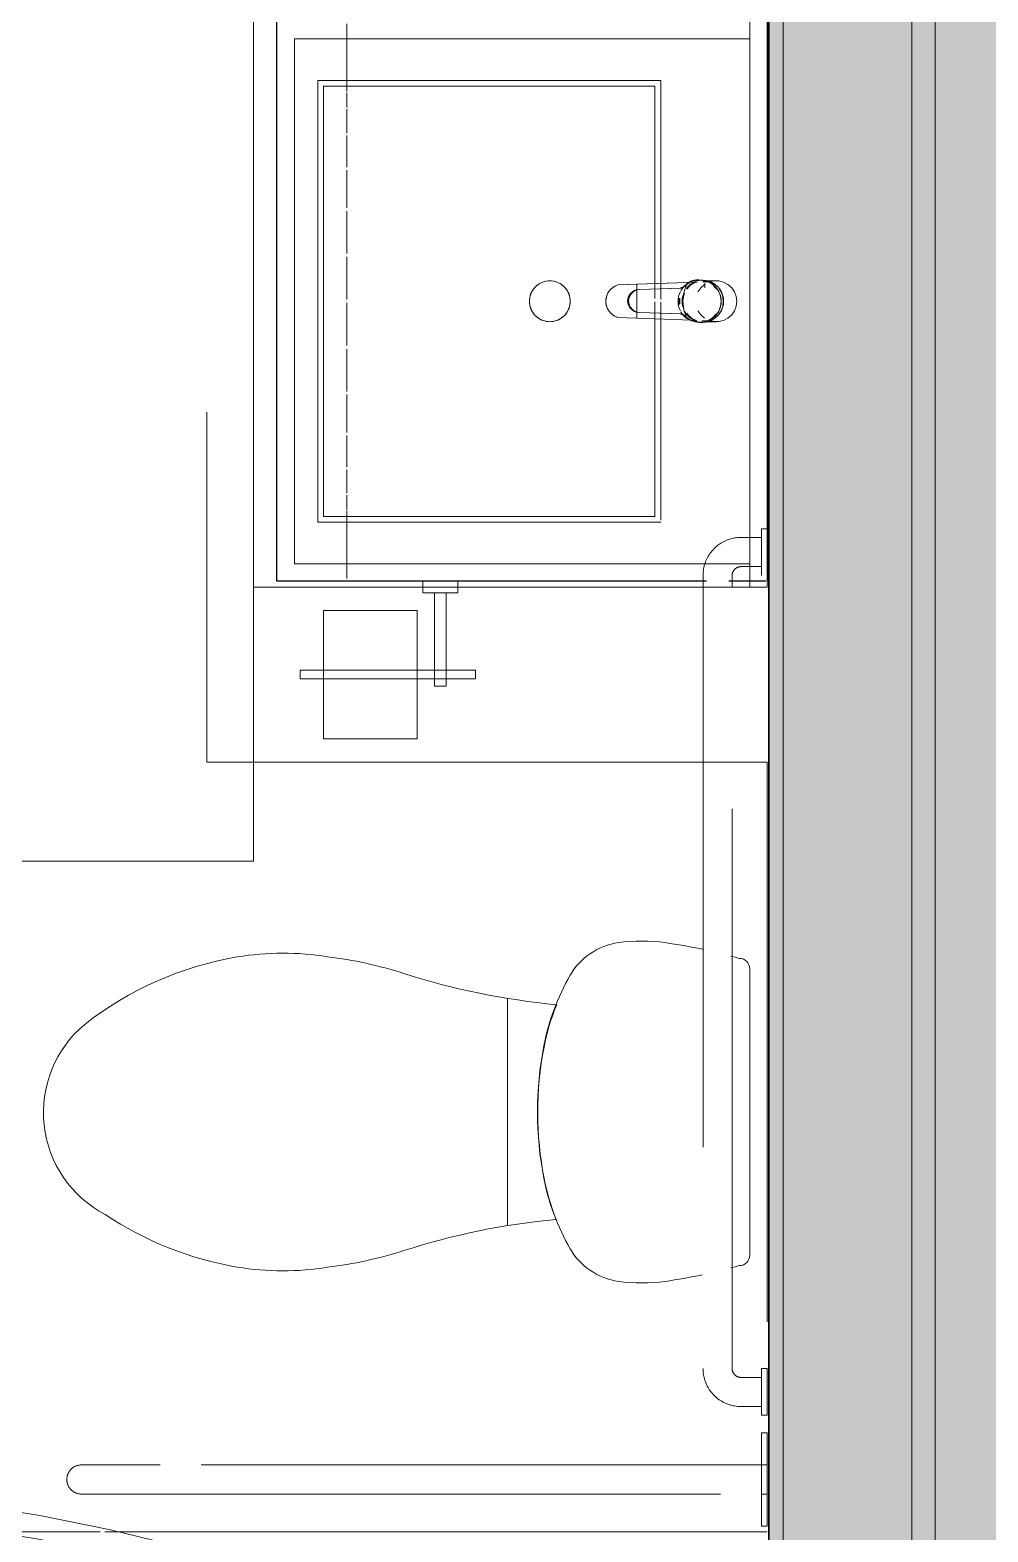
# Model space of a CAD drawing. Header units: inches. Extents: x 6 to 8416, y -388 to 6104.
# Drawn here: x 6883.8 to 6924.8, y 1610.2 to 1674.6 of the extents above; entities that cross this region are included whole.
import ezdxf

# ---------------------------------------------------------------- set-up
doc = ezdxf.new("R2010")
doc.units = ezdxf.units.IN
doc.header["$MEASUREMENT"] = 0
doc.linetypes.add('Dash 1_16_', pattern=[48, 24, -24])
doc.linetypes.add('Hidden 1_16_', pattern=[36, 24, -12])
for name, color, linetype, lineweight in [('A-GENM', 13, 'Continuous', 18), ('A-ROOM', 32, 'Continuous', 13), ('A-WALL', 113, 'Continuous', 25), ('A-WALL-PATT', 111, 'Continuous', 35), ('I-WALL', 2, 'Continuous', 25), ('P-SANR-FIXT', 6, 'Continuous', 18), ('Q-CASE', 31, 'Continuous', 18), ('Q-SPCQ', 91, 'Continuous', 18)]:
    doc.layers.add(name, color=color, linetype=linetype, lineweight=lineweight)

# ---------------------------------------------------------------- blocks, each defined once
blk = doc.blocks.new('PL BA Toilet-Unit-Two Piece-ICC ADA-AM - ICC Type B_ Side Approach_ Swing Up Bar-V567-LEVEL 3 - PLAN Copy 1 Copy 1')
at = {"layer": 'A-GENM', "linetype": 'Hidden 1_16_', "lineweight": 9}
for p, q in [((0, 56), (0, 33.078)), ((0.412, 56), (0.615, 56)), ((0.698, 56), (0.905, 56)), ((1.107, 56), (48, 56)), ((48, 56), (48, 24)), ((39.75, 54.25), (36, 50.5)), ((36, 50.5), (39.75, 54.25)), ((41.164, 52.836), (39.75, 54.25)), ((39.75, 54.25), (41.164, 52.836)), ((39.828, 51.5), (41.164, 52.836)), ((41.164, 52.836), (39.828, 51.5)), ((45.25, 51.5), (39.828, 51.5)), ((39.828, 51.5), (45.25, 51.5)), ((45.25, 49.5), (45.25, 51.5)), ((45.25, 51.5), (45.25, 49.5)), ((36, 50.5), (39.75, 46.75)), ((39.75, 46.75), (36, 50.5)), ((41.164, 48.164), (39.828, 49.5)), ((39.828, 49.5), (45.25, 49.5)), ((45.25, 49.5), (39.828, 49.5)), ((39.828, 49.5), (41.164, 48.164)), ((39.75, 46.75), (41.164, 48.164)), ((41.164, 48.164), (39.75, 46.75)), ((0, 33.078), (0, 32.178)), ((0, 32.036), (0, 28.566)), ((0, 28.375), (0, 27.776)), ((0, 27.776), (0, 15.625)), ((33, 24), (33, 0)), ((33, 24), (48, 24)), ((0, 15.625), (0, 0)), ((33, 0), (0, 0))]:
    blk.add_line(p, q, dxfattribs=at)
blk = doc.blocks.new('GM BA Vanity-Single - Single Door _ Drawer-Lav Cab _ Apron-ICC ADA-AM - 18_ Drawer_24_ Lav Cab - Parallel-1978861-LEVEL 3 - PLAN Copy 1 Copy 1')
at = {"layer": 'A-GENM'}
for p, q in [((0.75, 0), (0, 0)), ((0, 0), (0, -16)), ((0, -0.75), (0, 0)), ((0, 0), (0.75, 0)), ((43.25, 0), (0, 0)), ((0, 0), (0, -0.75)), ((0, -0.75), (0, 0)), ((0, 0), (0.75, 0)), ((0.75, 0), (0, 0)), ((0, 0), (0, -0.75)), ((0, 0), (0.75, 0)), ((0, -0.75), (0, 0)), ((0.75, -16), (0.75, 0)), ((0.75, 0), (0.75, -0.75)), ((0.75, 0), (43.25, 0)), ((43.25, 0), (0.75, 0)), ((0.75, 0), (43.25, 0)), ((43.25, -0.75), (43.25, 0)), ((43.25, 0), (43.25, -0.75)), ((43.25, -0.75), (43.25, 0)), ((43.25, 0), (43.25, -0.75)), ((0, -16), (0, -0.75)), ((0, -0.75), (43.25, -0.75)), ((0.75, -0.75), (0, -0.75)), ((0, -0.75), (0, -16)), ((0, -16), (0, -0.75)), ((0.75, -0.75), (0.75, -16)), ((43.25, -0.75), (0.75, -0.75)), ((43.25, -22), (43.25, -0.75)), ((43.25, -0.75), (43.25, -1.65)), ((43.25, -2.601), (43.25, -22)), ((21.781, -4.813), (30.246, -4.813)), ((21.781, -19), (21.781, -4.813)), ((30.246, -4.813), (21.781, -4.813)), ((21.781, -4.813), (21.781, -19)), ((30.246, -4.813), (30.475, -4.813)), ((30.475, -4.813), (30.246, -4.813)), ((30.475, -4.813), (30.886, -4.813)), ((30.886, -4.813), (30.475, -4.813)), ((31.031, -4.813), (31.499, -4.813)), ((31.499, -4.813), (31.031, -4.813)), ((31.499, -4.813), (31.754, -4.813)), ((31.754, -4.813), (31.499, -4.813)), ((31.754, -4.813), (40.219, -4.813)), ((40.219, -4.813), (31.754, -4.813)), ((40.219, -4.813), (40.219, -19)), ((40.219, -19), (40.219, -4.813)), ((0, -16), (0, -22)), ((0, -22), (0, -16)), ((0, -16), (0, -22)), ((0, -22), (0, -16)), ((0.75, -22), (0.75, -16)), ((0.75, -16), (0.75, -22)), ((40.219, -19), (21.781, -19)), ((21.781, -19), (40.219, -19)), ((0, -22), (0.75, -22)), ((0.75, -22), (0, -22)), ((0, -22), (0.75, -22)), ((0.75, -22), (0, -22)), ((0.75, -22), (1, -22)), ((1, -22), (0.75, -22)), ((1, -22), (43.25, -22)), ((43.25, -22), (1, -22))]:
    blk.add_line(p, q, dxfattribs=at)
blk = doc.blocks.new('SE BA Shower Curtain Rod-AM - 1_ Dia__ 76_ AFF-V387-LEVEL 3 - PLAN Copy 1 Copy 1')
at = {"layer": 'Q-SPCQ'}
for p, q in [((0.375, 1.5), (0, 1.5)), ((0, 1.5), (0, -1.5)), ((0, 1.5), (0, 0.75)), ((0.375, 0.75), (0.375, 1.5)), ((0.375, -1.5), (0.375, 1.5)), ((57, 1.5), (56.625, 1.5)), ((56.625, 1.5), (56.625, -1.5)), ((56.625, 1.5), (56.625, 0.75)), ((57, 0.75), (57, 1.5)), ((57, -1.5), (57, 1.5)), ((0, 0.75), (0, 0.388)), ((0.375, 0.391), (0.375, 0.75)), ((56.625, 0.75), (56.625, 0.391)), ((57, 0.388), (57, 0.75)), ((0, 0.388), (0, 0)), ((0, 0), (0, -0.388)), ((0.235, 0.12), (0.14, -0.12)), ((0.235, 0.12), (0.187, 0)), ((0.28, 0.232), (0.235, 0.12)), ((0.28, 0.232), (0.235, 0.12)), ((0.373, 0.464), (0.28, 0.232)), ((0.318, 0.328), (0.28, 0.232)), ((0.348, 0.402), (0.318, 0.328)), ((0.373, 0.464), (0.348, 0.402)), ((56.634, 0.449), (56.627, 0.464)), ((56.634, 0.449), (56.627, 0.464)), ((56.652, 0.402), (56.634, 0.449)), ((56.652, 0.402), (56.634, 0.449)), ((56.682, 0.328), (56.652, 0.402)), ((56.72, 0.232), (56.652, 0.402)), ((56.72, 0.232), (56.682, 0.328)), ((56.905, -0.232), (56.72, 0.232)), ((56.765, 0.12), (56.72, 0.232)), ((56.812, 0), (56.765, 0.12)), ((57, 0), (57, 0.388)), ((57, -0.388), (57, 0)), ((0, -0.388), (0, -0.75)), ((0.095, -0.232), (0.002, -0.464)), ((0.027, -0.402), (0.002, -0.464)), ((0.057, -0.328), (0.027, -0.402)), ((0.095, -0.232), (0.057, -0.328)), ((0.14, -0.12), (0.095, -0.232)), ((0.14, -0.12), (0.095, -0.232)), ((0.128, -0.512), (0.375, -0.604)), ((0.187, 0), (0.14, -0.12)), ((0.375, -0.75), (0.375, -0.521)), ((56.786, -0.544), (56.998, -0.464)), ((56.86, -0.12), (56.812, 0)), ((56.905, -0.232), (56.86, -0.12)), ((56.943, -0.328), (56.905, -0.232)), ((56.973, -0.402), (56.905, -0.232)), ((56.973, -0.402), (56.943, -0.328)), ((56.991, -0.449), (56.973, -0.402)), ((56.991, -0.449), (56.973, -0.402)), ((56.998, -0.464), (56.991, -0.449)), ((56.998, -0.464), (56.991, -0.449)), ((57, -0.75), (57, -0.388)), ((0, -0.75), (0, -1.5)), ((0.375, -1.5), (0.375, -0.75)), ((56.625, -0.75), (56.625, -1.5)), ((57, -1.5), (57, -0.75)), ((0, -1.5), (0.375, -1.5)), ((56.625, -1.5), (57, -1.5))]:
    blk.add_line(p, q, dxfattribs=at)
at = {"layer": 'Q-SPCQ', "flags": 128}
for points in [[(56.625, 0.464), (53.782, -0.604), (50.896, -1.558), (47.974, -2.395), (45.022, -3.115), (42.042, -3.716), (39.041, -4.198), (36.024, -4.56), (32.994, -4.8), (29.957, -4.919), (26.917, -4.916), (23.881, -4.792), (20.851, -4.547), (17.834, -4.181), (14.834, -3.694), (11.856, -3.088), (8.904, -2.363), (5.984, -1.52), (3.099, -0.562), (0.375, 0.464)], [(0.375, -0.604), (2.885, -1.547), (5.809, -2.513), (8.769, -3.362), (11.761, -4.091), (14.779, -4.7), (17.82, -5.189), (20.877, -5.555), (23.947, -5.798), (27.024, -5.919), (30.103, -5.916), (33.18, -5.791), (36.25, -5.542), (39.306, -5.171), (42.346, -4.678), (45.364, -4.063), (48.354, -3.329), (51.313, -2.475), (54.235, -1.504), (56.625, -0.605)]]:
    blk.add_lwpolyline(points, dxfattribs=at)
blk = doc.blocks.new('z Nested-Toilet-2 Piece - z Nested-Toilet-2 Piece-2223281-LEVEL 3 - PLAN Copy 1 Copy 1')
at = {"layer": 'P-SANR-FIXT'}
for p, q in [((6.142, -0.75), (-6.142, -0.75)), ((-4.871, -11.127), (4.871, -11.127))]:
    blk.add_line(p, q, dxfattribs=at)
for centre, radius, start, end in [((15.604, -7.568), 23.085, 163.96347, 164.9127), ((-6.142, -1.191), 0.441, 90, 180), ((6.142, -1.191), 0.441, 360, 90), ((-15.604, -7.568), 23.085, 15.0873, 16.03653), ((15.604, -7.568), 23.085, 168, 172.03653), ((-15.604, -7.568), 23.085, 7.96347, 12), ((-0.11, -5.37), 7.218, 172.03653, 187.96347), ((0.11, -5.37), 7.218, 352.03653, 7.96347), ((-4.438, -5.975), 2.848, 187.96347, 240.03653), ((4.438, -5.975), 2.848, 299.96347, 352.03653), ((-1.009, -0.027), 9.713, 240.03653, 259.16223), ((1.009, -0.027), 9.713, 280.83777, 299.96347), ((-35.243, -6.16), 30.776, 342.20163, 354.66929), ((-0.935, -0.044), 9.694, 247.78695, 259.00274), ((0, 4.969), 14.81, 258.96223, 281.03777), ((0.023, 4.972), 14.801, 259.06665, 281.00376), ((1.014, -0.023), 9.709, 280.88948, 291.6938), ((35.243, -6.16), 30.776, 185.37772, 197.79837), ((10.95, -20.977), 17.735, 162.23796, 173.05026), ((-10.95, -20.977), 17.735, 6.94974, 17.76204), ((5.191, -20.738), 11.999, 170.85857, 189.41128), ((-5.191, -20.738), 11.999, 350.58872, 9.14143), ((7.716, -20.256), 14.569, 189.65703, 218.04413), ((-7.716, -20.256), 14.569, 326.24483, 350.34297), ((0.025, -26.068), 4.932, 219.93666, 332.42756)]:
    blk.add_arc(centre, radius, start, end, dxfattribs=at)
blk = doc.blocks.new('z Nested-Toilet Grab Bars - z Nested-Toilet Grab Bars-V574-LEVEL 3 - PLAN Copy 1 Copy 1')
at = {"layer": 'A-GENM', "linetype": 'Dash 1_16_', "lineweight": 9}
for p, q in [((-43, 0), (-43, -0.25)), ((-42.901, 0), (-43, 0)), ((-42.901, 0), (-43, 0)), ((-41.099, 0), (-42.901, 0)), ((-42.623, 0), (-42.901, 0)), ((-42.223, 0), (-42.623, 0)), ((-41.777, 0), (-42.223, 0)), ((-41.377, 0), (-41.777, 0)), ((-41.099, 0), (-41.377, 0)), ((-41, 0), (-41.099, 0)), ((-41, 0), (-41.099, 0)), ((-7, 0), (-7, -0.25)), ((-5, 0), (-7, 0)), ((-5, 0), (-7, 0)), ((-5, -0.25), (-5, 0)), ((-2.854, 0), (-4.25, 0)), ((-4.25, 0), (-0.25, 0)), ((-4.25, 0), (-4.25, -0.25)), ((-4.25, 0), (-4.25, -0.25)), ((-2.875, 0), (-2.875, -0.25)), ((-2.875, 0), (-2.875, -0.25)), ((-2.854, 0), (-2.875, 0)), ((-2.25, 0), (-2.875, 0)), ((-2.25, 0), (-2.875, 0)), ((-2.854, 0), (-2.875, 0)), ((-2.791, 0), (-2.854, 0)), ((-2.791, 0), (-2.854, 0)), ((-2.692, 0), (-2.791, 0)), ((-2.692, 0), (-2.791, 0)), ((-2.562, 0), (-2.692, 0)), ((-2.562, 0), (-2.692, 0)), ((-2.412, 0), (-2.562, 0)), ((-2.412, 0), (-2.562, 0)), ((-2.25, 0), (-2.412, 0)), ((-2.25, 0), (-2.412, 0)), ((-2.088, 0), (-2.25, 0)), ((-1.625, 0), (-2.25, 0)), ((-1.625, 0), (-2.25, 0)), ((-2.088, 0), (-2.25, 0)), ((-1.937, 0), (-2.088, 0)), ((-1.937, 0), (-2.088, 0)), ((-1.808, 0), (-1.937, 0)), ((-1.808, 0), (-1.937, 0)), ((-1.709, 0), (-1.808, 0)), ((-1.709, 0), (-1.808, 0)), ((-1.646, 0), (-1.709, 0)), ((-1.646, 0), (-1.709, 0)), ((-0.25, 0), (-1.646, 0)), ((-1.625, 0), (-1.646, 0)), ((-1.625, 0), (-1.646, 0)), ((-1.625, -0.25), (-1.625, 0)), ((-1.625, -0.25), (-1.625, 0)), ((-0.25, 0), (-0.25, -0.25)), ((-0.25, -0.25), (-0.25, 0)), ((-43, -0.25), (-42.901, -0.25)), ((-43, -0.25), (-42.901, -0.25)), ((-42.901, -0.25), (-42.623, -0.25)), ((-42.901, -0.25), (-41.777, -0.25)), ((-42.625, -0.25), (-42.625, -0.75)), ((-42.563, -0.25), (-42.625, -0.25)), ((-42.563, -0.25), (-42.625, -0.25)), ((-42.623, -0.25), (-42.223, -0.25)), ((-41.615, -0.25), (-42.563, -0.25)), ((-42.39, -0.25), (-42.563, -0.25)), ((-42.139, -0.25), (-42.39, -0.25)), ((-42.223, -0.25), (-41.777, -0.25)), ((-41.861, -0.25), (-42.139, -0.25)), ((-41.615, -0.25), (-41.861, -0.25)), ((-41.437, -0.25), (-41.61, -0.25)), ((-41.437, -0.25), (-41.61, -0.25)), ((-41.605, -0.25), (-41.377, -0.25)), ((-41.605, -0.25), (-41.099, -0.25)), ((-41.375, -0.25), (-41.437, -0.25)), ((-41.375, -0.25), (-41.437, -0.25)), ((-41.377, -0.25), (-41.099, -0.25)), ((-41.375, -0.75), (-41.375, -0.25)), ((-41.099, -0.25), (-41, -0.25)), ((-41.099, -0.25), (-41, -0.25)), ((-7, -0.25), (-5, -0.25)), ((-7, -0.25), (-5, -0.25)), ((-6.625, -0.25), (-6.625, -1.125)), ((-5.375, -0.25), (-6.625, -0.25)), ((-5.375, -0.25), (-6.625, -0.25)), ((-5.375, -1.125), (-5.375, -0.25)), ((-0.25, -0.25), (-4.25, -0.25)), ((-4.25, -0.25), (-2.854, -0.25)), ((-2.875, -0.25), (-2.875, -26)), ((-2.875, -0.25), (-2.875, -26)), ((-1.647, -0.25), (-0.25, -0.25)), ((-1.625, -26), (-1.625, -0.25)), ((-1.625, -26), (-1.625, -0.25)), ((-42.625, -0.75), (-42.625, -1.125)), ((-42.625, -1.125), (-42.624, -1.19)), ((-42.624, -1.19), (-42.62, -1.255)), ((-42.62, -1.255), (-42.613, -1.32)), ((-41.375, -1.125), (-41.375, -0.75)), ((-41.375, -1.129), (-41.375, -1.125)), ((-41.375, -1.144), (-41.375, -1.129)), ((-41.373, -1.159), (-41.375, -1.144)), ((-41.372, -1.174), (-41.373, -1.159)), ((-41.37, -1.189), (-41.372, -1.174)), ((-41.367, -1.203), (-41.37, -1.189)), ((-41.363, -1.218), (-41.367, -1.203)), ((-41.359, -1.233), (-41.363, -1.218)), ((-41.355, -1.247), (-41.359, -1.233)), ((-41.35, -1.261), (-41.355, -1.247)), ((-41.344, -1.275), (-41.35, -1.261)), ((-41.338, -1.288), (-41.344, -1.275)), ((-42.613, -1.32), (-42.604, -1.384)), ((-42.604, -1.384), (-42.593, -1.448)), ((-42.593, -1.448), (-42.578, -1.511)), ((-42.578, -1.511), (-42.562, -1.574)), ((-42.562, -1.574), (-42.543, -1.636)), ((-42.543, -1.636), (-42.521, -1.697)), ((-42.521, -1.697), (-42.497, -1.758)), ((-42.497, -1.758), (-42.47, -1.817)), ((-42.47, -1.817), (-42.441, -1.875)), ((-42.441, -1.875), (-42.41, -1.932)), ((-41.331, -1.302), (-41.338, -1.288)), ((-41.323, -1.315), (-41.331, -1.302)), ((-41.316, -1.328), (-41.323, -1.315)), ((-41.307, -1.34), (-41.316, -1.328)), ((-41.298, -1.352), (-41.307, -1.34)), ((-41.289, -1.364), (-41.298, -1.352)), ((-41.279, -1.375), (-41.289, -1.364)), ((-41.269, -1.386), (-41.279, -1.375)), ((-41.258, -1.397), (-41.269, -1.386)), ((-41.247, -1.407), (-41.258, -1.397)), ((-41.236, -1.417), (-41.247, -1.407)), ((-41.224, -1.426), (-41.236, -1.417)), ((-41.212, -1.435), (-41.224, -1.426)), ((-41.199, -1.443), (-41.212, -1.435)), ((-41.186, -1.45), (-41.199, -1.443)), ((-41.173, -1.458), (-41.186, -1.45)), ((-41.16, -1.464), (-41.173, -1.458)), ((-41.146, -1.47), (-41.16, -1.464)), ((-41.132, -1.476), (-41.146, -1.47)), ((-41.118, -1.481), (-41.132, -1.476)), ((-41.104, -1.485), (-41.118, -1.481)), ((-41.089, -1.489), (-41.104, -1.485)), ((-41.075, -1.493), (-41.089, -1.489)), ((-41.06, -1.495), (-41.075, -1.493)), ((-41.045, -1.497), (-41.06, -1.495)), ((-41.03, -1.499), (-41.045, -1.497)), ((-41.015, -1.5), (-41.03, -1.499)), ((-41, -1.5), (-41.015, -1.5)), ((-40.5, -1.5), (-41, -1.5)), ((-7, -1.5), (-40.5, -1.5)), ((-42.41, -1.932), (-42.377, -1.988)), ((-42.377, -1.988), (-42.341, -2.043)), ((-42.341, -2.043), (-42.303, -2.095)), ((-42.303, -2.095), (-42.264, -2.147)), ((-42.264, -2.147), (-42.222, -2.197)), ((-42.222, -2.197), (-42.178, -2.244)), ((-42.178, -2.244), (-42.132, -2.291)), ((-42.132, -2.291), (-42.085, -2.335)), ((-42.085, -2.335), (-42.035, -2.377)), ((-42.035, -2.377), (-41.984, -2.418)), ((-41.984, -2.418), (-41.932, -2.456)), ((-41.932, -2.456), (-41.878, -2.492)), ((-41.878, -2.492), (-41.823, -2.526)), ((-41.823, -2.526), (-41.766, -2.558)), ((-41.766, -2.558), (-41.708, -2.588)), ((-41.708, -2.588), (-41.649, -2.615)), ((-41.649, -2.615), (-41.589, -2.64)), ((-41.589, -2.64), (-41.528, -2.662)), ((-41.528, -2.662), (-41.466, -2.682)), ((-41.466, -2.682), (-41.403, -2.699)), ((-41.403, -2.699), (-41.34, -2.714)), ((-41.34, -2.714), (-41.276, -2.726)), ((-41.276, -2.726), (-41.212, -2.736)), ((-41.212, -2.736), (-41.147, -2.743)), ((-41.147, -2.743), (-41.083, -2.748)), ((-41.083, -2.748), (-41.018, -2.75)), ((-41.018, -2.75), (-41, -2.75)), ((-41, -2.75), (-40.5, -2.75)), ((-40.5, -2.75), (-7, -2.75))]:
    blk.add_line(p, q, dxfattribs=at)
at = {"layer": 'A-GENM', "linetype": 'Dash 1_16_', "lineweight": 9, "flags": 128}
for points in [[(-6.625, -1.125), (-6.625, -1.14), (-6.626, -1.155), (-6.628, -1.17), (-6.63, -1.185), (-6.632, -1.2), (-6.636, -1.214), (-6.64, -1.229), (-6.644, -1.243), (-6.649, -1.257), (-6.655, -1.271), (-6.661, -1.285), (-6.667, -1.298), (-6.675, -1.311), (-6.682, -1.324), (-6.69, -1.337), (-6.699, -1.349), (-6.708, -1.361), (-6.718, -1.372), (-6.728, -1.383), (-6.739, -1.394), (-6.75, -1.404), (-6.761, -1.414), (-6.773, -1.423), (-6.785, -1.432), (-6.797, -1.441), (-6.81, -1.448), (-6.823, -1.456), (-6.837, -1.463), (-6.85, -1.469), (-6.864, -1.475), (-6.878, -1.48), (-6.892, -1.484), (-6.907, -1.488), (-6.922, -1.492), (-6.936, -1.495), (-6.951, -1.497), (-6.966, -1.498), (-6.981, -1.5), (-6.996, -1.5), (-7, -1.5)], [(-7, -2.75), (-6.935, -2.749), (-6.87, -2.745), (-6.805, -2.738), (-6.741, -2.729), (-6.677, -2.718), (-6.614, -2.703), (-6.551, -2.687), (-6.489, -2.668), (-6.428, -2.646), (-6.367, -2.622), (-6.308, -2.595), (-6.25, -2.566), (-6.193, -2.535), (-6.137, -2.502), (-6.082, -2.466), (-6.03, -2.428), (-5.978, -2.389), (-5.928, -2.347), (-5.881, -2.303), (-5.834, -2.257), (-5.79, -2.21), (-5.748, -2.16), (-5.707, -2.109), (-5.669, -2.057), (-5.633, -2.003), (-5.599, -1.948), (-5.567, -1.891), (-5.537, -1.833), (-5.51, -1.774), (-5.485, -1.714), (-5.463, -1.653), (-5.443, -1.591), (-5.426, -1.528), (-5.411, -1.465), (-5.399, -1.401), (-5.389, -1.337), (-5.382, -1.272), (-5.377, -1.208), (-5.375, -1.143), (-5.375, -1.125)], [(-2.875, -29.375), (-2.875, -29.372), (-2.875, -29.364), (-2.875, -29.351), (-2.875, -29.332), (-2.875, -29.308), (-2.875, -29.278), (-2.875, -29.244), (-2.875, -29.204), (-2.875, -29.159), (-2.875, -29.109), (-2.875, -29.054), (-2.875, -28.994), (-2.875, -28.929), (-2.875, -28.859), (-2.875, -28.786), (-2.875, -28.707), (-2.875, -28.624), (-2.875, -28.537), (-2.875, -28.446), (-2.875, -28.351), (-2.875, -28.253), (-2.875, -28.15), (-2.875, -28.045), (-2.875, -27.936), (-2.875, -27.824), (-2.875, -27.708), (-2.875, -27.591), (-2.875, -27.47), (-2.875, -27.348), (-2.875, -27.223), (-2.875, -27.096), (-2.875, -26.968), (-2.875, -26.838), (-2.875, -26.706), (-2.875, -26.574), (-2.875, -26.44), (-2.875, -26.306), (-2.875, -26.171), (-2.875, -26.036), (-2.875, -26)], [(-2.875, -26), (-2.875, -26.135), (-2.875, -26.27), (-2.875, -26.404), (-2.875, -26.538), (-2.875, -26.671), (-2.875, -26.802), (-2.875, -26.933), (-2.875, -27.062), (-2.875, -27.189), (-2.875, -27.314), (-2.875, -27.438), (-2.875, -27.559), (-2.875, -27.677), (-2.875, -27.793), (-2.875, -27.906), (-2.875, -28.016), (-2.875, -28.122), (-2.875, -28.225), (-2.875, -28.325), (-2.875, -28.421), (-2.875, -28.513), (-2.875, -28.601), (-2.875, -28.685), (-2.875, -28.765), (-2.875, -28.84), (-2.875, -28.911), (-2.875, -28.977), (-2.875, -29.038), (-2.875, -29.094), (-2.875, -29.146), (-2.875, -29.192), (-2.875, -29.233), (-2.875, -29.269), (-2.875, -29.3), (-2.875, -29.326), (-2.875, -29.346), (-2.875, -29.361), (-2.875, -29.371), (-2.875, -29.375)], [(-1.625, -29.375), (-1.625, -29.372), (-1.625, -29.364), (-1.625, -29.351), (-1.625, -29.332), (-1.625, -29.308), (-1.625, -29.278), (-1.625, -29.244), (-1.625, -29.204), (-1.625, -29.159), (-1.625, -29.109), (-1.625, -29.054), (-1.625, -28.994), (-1.625, -28.929), (-1.625, -28.859), (-1.625, -28.786), (-1.625, -28.707), (-1.625, -28.624), (-1.625, -28.537), (-1.625, -28.446), (-1.625, -28.351), (-1.625, -28.253), (-1.625, -28.15), (-1.625, -28.045), (-1.625, -27.936), (-1.625, -27.824), (-1.625, -27.708), (-1.625, -27.591), (-1.625, -27.47), (-1.625, -27.348), (-1.625, -27.223), (-1.625, -27.096), (-1.625, -26.968), (-1.625, -26.838), (-1.625, -26.706), (-1.625, -26.574), (-1.625, -26.44), (-1.625, -26.306), (-1.625, -26.171), (-1.625, -26.036), (-1.625, -26)], [(-1.625, -26), (-1.625, -26.135), (-1.625, -26.27), (-1.625, -26.404), (-1.625, -26.538), (-1.625, -26.671), (-1.625, -26.802), (-1.625, -26.933), (-1.625, -27.062), (-1.625, -27.189), (-1.625, -27.314), (-1.625, -27.438), (-1.625, -27.559), (-1.625, -27.677), (-1.625, -27.793), (-1.625, -27.906), (-1.625, -28.016), (-1.625, -28.122), (-1.625, -28.225), (-1.625, -28.325), (-1.625, -28.421), (-1.625, -28.513), (-1.625, -28.601), (-1.625, -28.685), (-1.625, -28.765), (-1.625, -28.84), (-1.625, -28.911), (-1.625, -28.977), (-1.625, -29.038), (-1.625, -29.094), (-1.625, -29.146), (-1.625, -29.192), (-1.625, -29.233), (-1.625, -29.269), (-1.625, -29.3), (-1.625, -29.326), (-1.625, -29.346), (-1.625, -29.361), (-1.625, -29.371), (-1.625, -29.375)], [(-2.25, -30), (-2.275, -30), (-2.3, -29.998), (-2.325, -29.996), (-2.35, -29.992), (-2.374, -29.988), (-2.399, -29.982), (-2.423, -29.976), (-2.447, -29.968), (-2.47, -29.96), (-2.493, -29.951), (-2.516, -29.94), (-2.539, -29.929), (-2.561, -29.917), (-2.582, -29.905), (-2.603, -29.891), (-2.623, -29.876), (-2.643, -29.861), (-2.662, -29.845), (-2.681, -29.828), (-2.698, -29.81), (-2.715, -29.792), (-2.732, -29.773), (-2.747, -29.754), (-2.762, -29.733), (-2.776, -29.713), (-2.789, -29.691), (-2.801, -29.67), (-2.813, -29.647), (-2.823, -29.625), (-2.833, -29.601), (-2.841, -29.578), (-2.849, -29.554), (-2.855, -29.53), (-2.861, -29.506), (-2.866, -29.481), (-2.87, -29.457), (-2.872, -29.432), (-2.874, -29.407), (-2.875, -29.382), (-2.875, -29.375)], [(-1.625, -29.375), (-1.625, -29.4), (-1.627, -29.425), (-1.629, -29.45), (-1.633, -29.475), (-1.637, -29.499), (-1.643, -29.524), (-1.649, -29.548), (-1.657, -29.572), (-1.665, -29.595), (-1.674, -29.618), (-1.685, -29.641), (-1.696, -29.664), (-1.708, -29.686), (-1.72, -29.707), (-1.734, -29.728), (-1.749, -29.748), (-1.764, -29.768), (-1.78, -29.787), (-1.797, -29.806), (-1.815, -29.823), (-1.833, -29.84), (-1.852, -29.857), (-1.871, -29.872), (-1.892, -29.887), (-1.912, -29.901), (-1.934, -29.914), (-1.955, -29.926), (-1.978, -29.938), (-2, -29.948), (-2.024, -29.958), (-2.047, -29.966), (-2.071, -29.974), (-2.095, -29.98), (-2.119, -29.986), (-2.144, -29.991), (-2.168, -29.995), (-2.193, -29.997), (-2.218, -29.999), (-2.243, -30), (-2.25, -30)]]:
    blk.add_lwpolyline(points, dxfattribs=at)
blk = doc.blocks.new('CW BA Var LW - Double Doors _ Apron - AM - W x H x 21_ D - 5 1_2_ Apron-2223298-LEVEL 3 - PLAN Copy 1 Copy 1')
at = {"layer": 'Q-CASE', "lineweight": 9}
for p, q in [((-5.262, 0), (-5.262, -0.75)), ((-5.262, -0.75), (-5.262, 0)), ((-5.262, 0), (18.738, 0)), ((18.738, 0), (-5.262, 0)), ((-5.262, 0), (-5.262, -0.75)), ((-5.262, -0.75), (-5.262, 0)), ((-5.262, 0), (18.738, 0)), ((18.738, 0), (-5.262, 0)), ((18.738, -0.056), (18.738, -0.75)), ((18.738, -0.75), (18.738, -0.056)), ((18.738, -0.056), (18.738, -0.75)), ((18.738, -0.75), (18.738, -0.056)), ((-5.262, -0.75), (-5.262, -21)), ((-5.262, -21), (-5.262, -0.75)), ((-5.262, -0.75), (-5.262, -18)), ((-5.262, -18), (-5.262, -0.75)), ((-4.512, -0.75), (17.988, -0.75)), ((-4.512, -20.25), (-4.512, -0.75)), ((17.988, -0.75), (-4.512, -0.75)), ((-4.512, -0.75), (-4.512, -20.25)), ((17.988, -0.75), (17.988, -20.25)), ((17.988, -20.25), (17.988, -0.75)), ((18.738, -0.75), (18.738, -1.649)), ((18.738, -1.563), (18.738, -0.75)), ((18.738, -0.75), (18.738, -1.563)), ((18.738, -1.563), (18.738, -0.75)), ((18.738, -2.601), (18.738, -21)), ((18.738, -21), (18.738, -2.688)), ((18.738, -2.688), (18.738, -18)), ((18.738, -18), (18.738, -2.688)), ((-2.709, -18), (-5.151, -18)), ((-2.709, -18), (-5.151, -18)), ((-2.481, -18), (-2.709, -18)), ((-2.481, -18), (-2.709, -18)), ((-2.25, -18), (-2.465, -18)), ((-2.25, -18), (-2.465, -18)), ((-1.568, -18), (-2.202, -18)), ((-1.568, -18), (-2.202, -18)), ((-0.47, -18), (-1.491, -18)), ((-0.47, -18), (-1.491, -18)), ((0.99, -18), (-0.367, -18)), ((0.99, -18), (-0.367, -18)), ((2.738, -18), (1.113, -18)), ((2.738, -18), (1.113, -18)), ((4.686, -18), (2.875, -18)), ((4.686, -18), (2.875, -18)), ((6.664, -18), (4.838, -18)), ((6.664, -18), (4.838, -18)), ((8.638, -18), (6.811, -18)), ((8.638, -18), (6.811, -18)), ((10.6, -18), (8.789, -18)), ((10.6, -18), (8.789, -18)), ((12.362, -18), (10.738, -18)), ((12.362, -18), (10.738, -18)), ((13.842, -18), (12.486, -18)), ((13.842, -18), (12.486, -18)), ((14.966, -18), (13.945, -18)), ((14.966, -18), (13.945, -18)), ((15.677, -18), (15.044, -18)), ((15.677, -18), (15.044, -18)), ((15.94, -18), (15.725, -18)), ((15.94, -18), (15.725, -18)), ((16.185, -18), (15.956, -18)), ((16.185, -18), (15.956, -18)), ((18.627, -18), (16.185, -18)), ((18.627, -18), (16.185, -18)), ((18.738, -21), (18.738, -18)), ((17.988, -20.25), (-4.512, -20.25)), ((-4.512, -20.25), (17.988, -20.25)), ((18.738, -21), (-5.262, -21)), ((18.738, -21), (-5.262, -21)), ((-5.262, -21), (18.738, -21))]:
    blk.add_line(p, q, dxfattribs=at)
at = {"layer": 'Q-CASE', "lineweight": 25}
for p, q in [((-5.262, -0.75), (-5.262, 0)), ((-5.262, 0), (18.738, 0)), ((18.738, -0.056), (18.738, -0.75)), ((-5.262, -21), (-5.262, -0.75)), ((18.738, -0.75), (18.738, -1.649)), ((18.738, -2.601), (18.738, -21)), ((18.738, -21), (-5.262, -21))]:
    blk.add_line(p, q, dxfattribs=at)
blk = doc.blocks.new('SE BA Toilet Paper Holder-AM - 6_ W x 4 1_2_ D_ 19_ AFF-V575-LEVEL 3 - PLAN Copy 1 Copy 1')
at = {"layer": 'Q-SPCQ'}
for p, q in [((-0.75, 0), (-0.75, -0.25)), ((-0.75, 0), (0, 0)), ((0, 0), (0.75, 0)), ((0.75, -0.25), (0.75, 0)), ((-0.75, -0.25), (-0.75, -0.5)), ((-0.75, -0.5), (0, -0.5)), ((-0.25, -0.5), (-0.25, -4.5)), ((-0.25, -0.5), (0, -0.5)), ((-0.236, -0.5), (0, -0.5)), ((-0.217, -0.5), (0, -0.5)), ((0, -0.5), (0.217, -0.5)), ((0, -0.5), (0.25, -0.5)), ((0, -0.5), (0.236, -0.5)), ((0, -0.5), (0.75, -0.5)), ((0.25, -4.5), (0.25, -0.5)), ((0.75, -0.5), (0.75, -0.25)), ((-1, -1.25), (-5, -1.25)), ((-5, -1.25), (-5, -1.344)), ((-5, -1.25), (-5, -6.75)), ((-1, -6.75), (-1, -1.25)), ((-1, -1.344), (-1, -1.25)), ((-5, -1.344), (-5, -1.618)), ((-5, -1.618), (-5, -2.055)), ((-1, -1.618), (-1, -1.344)), ((-1, -2.055), (-1, -1.618)), ((-5, -2.055), (-5, -2.625)), ((-1, -2.625), (-1, -2.055)), ((-5, -2.625), (-5, -3.288)), ((-1, -3.288), (-1, -2.625)), ((-5, -3.812), (-6, -3.812)), ((-6, -3.812), (-6, -4)), ((-6, -3.838), (-6, -3.867)), ((-5, -3.426), (-5, -3.406)), ((-5, -3.426), (-5, -3.406)), ((-5, -3.486), (-5, -3.426)), ((-5, -3.486), (-5, -3.426)), ((-5, -3.58), (-5, -3.486)), ((-5, -3.58), (-5, -3.486)), ((-5, -3.703), (-5, -3.58)), ((-5, -3.703), (-5, -3.58)), ((-5, -3.846), (-5, -3.703)), ((-5, -3.846), (-5, -3.703)), ((-1, -3.812), (-5, -3.812)), ((-5, -4), (-5, -3.846)), ((-5, -4.154), (-5, -3.846)), ((-1, -3.406), (-1, -3.426)), ((-1, -3.406), (-1, -3.426)), ((-1, -3.426), (-1, -3.486)), ((-1, -3.426), (-1, -3.486)), ((-1, -3.486), (-1, -3.58)), ((-1, -3.486), (-1, -3.58)), ((-1, -3.58), (-1, -3.703)), ((-1, -3.58), (-1, -3.703)), ((-1, -3.703), (-1, -3.846)), ((-1, -3.703), (-1, -3.846)), ((0.25, -3.812), (-1, -3.812)), ((-1, -3.846), (-1, -4.154)), ((-1, -3.846), (-1, -4)), ((1.5, -3.812), (0.25, -3.812)), ((1.5, -4), (1.5, -3.812)), ((-6, -3.867), (-6, -3.906)), ((-6, -3.906), (-6, -3.951)), ((-6, -3.951), (-6, -4)), ((-6, -4), (-6, -4.049)), ((-6, -4), (-6, -4.187)), ((-6, -4.049), (-6, -4.094)), ((-6, -4.094), (-6, -4.133)), ((-6, -4.133), (-6, -4.162)), ((-6, -4.187), (-5, -4.187)), ((-5, -4.154), (-5, -4)), ((-5, -4.297), (-5, -4.154)), ((-5, -4.297), (-5, -4.154)), ((-5, -4.187), (-1, -4.187)), ((-5, -4.42), (-5, -4.297)), ((-5, -4.42), (-5, -4.297)), ((-5, -4.514), (-5, -4.42)), ((-5, -4.514), (-5, -4.42)), ((-1, -4), (-1, -4.154)), ((-1, -4.154), (-1, -4.297)), ((-1, -4.154), (-1, -4.297)), ((-1, -4.187), (0.25, -4.187)), ((-1, -4.297), (-1, -4.42)), ((-1, -4.297), (-1, -4.42)), ((-1, -4.42), (-1, -4.514)), ((-1, -4.42), (-1, -4.514)), ((0, -4.5), (-0.25, -4.5)), ((0, -4.5), (-0.217, -4.5)), ((0.217, -4.5), (0, -4.5)), ((0.25, -4.5), (0, -4.5)), ((0.25, -4.187), (1.5, -4.187)), ((1.5, -4.187), (1.5, -4)), ((-5, -4.574), (-5, -4.514)), ((-5, -4.574), (-5, -4.514)), ((-5, -4.594), (-5, -4.574)), ((-5, -4.594), (-5, -4.574)), ((-5, -4.712), (-5, -5.375)), ((-1, -4.514), (-1, -4.574)), ((-1, -4.514), (-1, -4.574)), ((-1, -4.574), (-1, -4.594)), ((-1, -4.574), (-1, -4.594)), ((-1, -5.375), (-1, -4.712)), ((-5, -5.375), (-5, -5.945)), ((-1, -5.945), (-1, -5.375)), ((-5, -5.945), (-5, -6.382)), ((-5, -6.382), (-5, -6.656)), ((-1, -6.382), (-1, -5.945)), ((-1, -6.656), (-1, -6.382)), ((-5, -6.656), (-5, -6.75)), ((-5, -6.75), (-1, -6.75)), ((-1, -6.75), (-1, -6.656))]:
    blk.add_line(p, q, dxfattribs=at)
blk = doc.blocks.new('z Nested-Lav Basin-Rectangular - Rectangular-V576-LEVEL 3 - PLAN Copy 1 Copy 1')
at = {"layer": 'P-SANR-FIXT', "lineweight": 9}
for p, q in [((-9.469, 7.387), (-0.764, 7.387)), ((-9.469, 7.387), (-9.469, -7.301)), ((-9.219, -7.051), (-9.219, 7.137)), ((-9.219, 7.137), (-0.754, 7.137)), ((-0.537, 7.387), (-0.768, 7.387)), ((-0.764, 7.387), (-0.534, 7.387)), ((-0.759, 7.137), (-0.528, 7.137)), ((-0.754, 7.137), (-0.525, 7.137)), ((-0.073, 7.387), (-0.537, 7.387)), ((-0.534, 7.387), (-0.073, 7.387)), ((-0.528, 7.137), (-0.114, 7.137)), ((-0.525, 7.137), (-0.114, 7.137)), ((0.031, 7.137), (0.499, 7.137)), ((0.031, 7.137), (0.501, 7.137)), ((0.032, 7.387), (0.508, 7.387)), ((0.51, 7.387), (0.032, 7.387)), ((0.499, 7.137), (0.754, 7.137)), ((0.501, 7.137), (0.759, 7.137)), ((0.508, 7.387), (0.764, 7.387)), ((0.768, 7.387), (0.51, 7.387)), ((0.754, 7.137), (9.219, 7.137)), ((0.764, 7.387), (9.376, 7.387)), ((9.219, 7.137), (9.219, -7.051)), ((9.469, -7.298), (9.469, 7.387)), ((9.219, -7.051), (-9.219, -7.051)), ((9.469, -7.301), (-9.469, -7.301))]:
    blk.add_line(p, q, dxfattribs=at)
at = {"layer": 'P-SANR-FIXT', "lineweight": 9, "flags": 128}
for points in [[(-0.768, 7.387), (-2.107, 7.387), (-4.108, 7.387), (-5.904, 7.387), (-7.403, 7.387), (-8.531, 7.387), (-9.231, 7.387), (-9.469, 7.387)], [(-9.219, 7.137), (-8.988, 7.137), (-8.306, 7.137), (-7.208, 7.137), (-5.748, 7.137), (-4, 7.137), (-2.051, 7.137), (-0.759, 7.137)], [(0.759, 7.137), (2.051, 7.137), (4, 7.137), (5.748, 7.137), (7.208, 7.137), (8.306, 7.137), (8.988, 7.137), (9.219, 7.137)], [(9.231, 7.387), (8.531, 7.387), (7.403, 7.387), (5.904, 7.387), (4.108, 7.387), (2.107, 7.387), (0.768, 7.387)], [(9.219, -7.051), (8.988, -7.051), (8.306, -7.051), (7.208, -7.051), (5.748, -7.051), (4, -7.051), (2.051, -7.051), (0, -7.051), (-2.051, -7.051), (-4, -7.051), (-5.748, -7.051), (-7.208, -7.051), (-8.306, -7.051), (-8.988, -7.051), (-9.219, -7.051)], [(-9.469, -7.301), (-9.231, -7.301), (-8.531, -7.301), (-7.434, -7.301)], [(-7.403, -7.301), (-5.904, -7.301), (-4.108, -7.301), (-2.107, -7.301), (0, -7.301), (2.107, -7.301), (4.108, -7.301), (5.904, -7.301), (7.403, -7.301), (8.531, -7.301), (9.231, -7.301), (9.469, -7.301)]]:
    blk.add_lwpolyline(points, dxfattribs=at)
at = {"layer": 'P-SANR-FIXT'}
blk.add_circle((0, 2.637), 0.875, dxfattribs=at)
at = {"layer": 'P-SANR-FIXT', "lineweight": 9}
for points in [[(-0.875, 2.637), (-0.875, 2.738), (-0.839, 2.942), (-0.684, 3.211), (-0.447, 3.41), (-0.155, 3.516), (0.155, 3.516), (0.447, 3.41), (0.684, 3.21), (0.839, 2.942), (0.875, 2.738), (0.875, 2.637)], [(-0.438, 3.394), (-0.526, 3.343), (-0.605, 3.277), (-0.67, 3.199)], [(-0.152, 3.498), (-0.252, 3.481), (-0.349, 3.445), (-0.438, 3.394)], [(0.152, 3.498), (0.052, 3.516), (-0.052, 3.516), (-0.152, 3.498)], [(0.438, 3.394), (0.349, 3.445), (0.252, 3.481), (0.152, 3.498)], [(0.67, 3.199), (0.605, 3.277), (0.526, 3.343), (0.438, 3.394)], [(-0.822, 2.936), (-0.857, 2.84), (-0.875, 2.738), (-0.875, 2.637)], [(-0.875, 2.637), (-0.875, 2.535), (-0.857, 2.433), (-0.822, 2.337)], [(0.875, 2.637), (0.875, 2.535), (0.839, 2.331), (0.684, 2.063), (0.447, 1.863), (0.155, 1.757), (-0.155, 1.757), (-0.447, 1.863), (-0.684, 2.062), (-0.839, 2.331), (-0.875, 2.535), (-0.875, 2.637)], [(-0.67, 3.199), (-0.736, 3.121), (-0.787, 3.032), (-0.822, 2.936)], [(0.822, 2.936), (0.787, 3.031), (0.736, 3.121), (0.67, 3.199)], [(0.875, 2.637), (0.875, 2.738), (0.857, 2.84), (0.822, 2.936)], [(0.822, 2.337), (0.857, 2.433), (0.875, 2.535), (0.875, 2.637)], [(-0.822, 2.337), (-0.787, 2.242), (-0.736, 2.152), (-0.67, 2.074)], [(-0.67, 2.074), (-0.605, 1.996), (-0.526, 1.93), (-0.438, 1.879)], [(0.438, 1.879), (0.526, 1.93), (0.605, 1.996), (0.67, 2.074)], [(0.67, 2.074), (0.736, 2.152), (0.787, 2.242), (0.822, 2.337)], [(-0.438, 1.879), (-0.349, 1.828), (-0.252, 1.793), (-0.152, 1.775)], [(-0.152, 1.775), (-0.052, 1.757), (0.052, 1.757), (0.152, 1.775)], [(0.152, 1.775), (0.252, 1.793), (0.349, 1.828), (0.438, 1.879)]]:
    blk.add_open_spline(points, degree=3, dxfattribs=at)
blk = doc.blocks.new('z Nested-Faucet-BA-Sngl Handle - Faucet-V518-LEVEL 3 - PLAN Copy 1 Copy 1')
at = {"layer": 'P-SANR-FIXT'}
for p, q in [((-0.878, 1.628), (-0.878, 1.072)), ((-0.837, 1.3), (-0.837, 1.146)), ((-0.586, 1.721), (-0.73, 1.571)), ((0.85, 1.3), (0.85, 1.232)), ((0.85, 1.232), (0.85, 1.3)), ((0.878, 1.072), (0.878, 1.628)), ((-0.913, 0.847), (-0.913, 0.806)), ((-0.892, 1.197), (-0.904, 1.059)), ((-0.904, 1.059), (-0.904, 0.911)), ((-0.904, 1.059), (-0.901, 0.993)), ((-0.837, 1.146), (-0.837, 1.058)), ((-0.837, 1.058), (-0.829, 1.058)), ((-0.829, 1.058), (-0.837, 1.058)), ((-0.82, 0.808), (-0.697, -2.584)), ((-0.727, -1.767), (-0.82, 0.808)), ((-0.772, 1.146), (-0.57, 1.146)), ((-0.723, 1.126), (-0.582, 0.966)), ((-0.582, 0.966), (-0.408, 0.845)), ((0.408, 0.845), (0.582, 0.966)), ((0.582, 0.966), (0.723, 1.126)), ((0.828, 1.029), (0.835, 1.214)), ((0.836, 1.232), (0.832, 1.146)), ((0.836, 1.232), (0.85, 1.232)), ((0.85, 1.232), (0.836, 1.232)), ((0.89, 0.926), (0.89, 0.966)), ((0.904, 1.059), (0.892, 1.197)), ((0.901, 0.993), (0.904, 1.059)), ((0.904, 0.911), (0.904, 1.059)), ((-0.567, 0.126), (-0.5, -1.664)), ((-0.567, 0.085), (-0.567, 0.126)), ((-0.502, -1.664), (-0.567, 0.085)), ((-0.118, 0.06), (-0.118, 0.019)), ((-0.118, 0.019), (-0.114, 0.019)), ((-0.118, 0.019), (-0.114, 0.019)), ((-0.114, 0.019), (-0.102, 0.019)), ((-0.114, 0.019), (-0.102, 0.019)), ((-0.102, 0.019), (-0.084, 0.019)), ((-0.102, 0.019), (-0.084, 0.019)), ((-0.084, 0.019), (-0.059, 0.019)), ((-0.084, 0.019), (-0.059, 0.019)), ((-0.059, 0.019), (-0.031, 0.019)), ((-0.059, 0.019), (-0.031, 0.019)), ((-0.031, 0.019), (0, 0.019)), ((-0.031, 0.019), (0, 0.019)), ((0, 0.019), (0.031, 0.019)), ((0, 0.019), (0.031, 0.019)), ((0.031, 0.019), (0.059, 0.019)), ((0.031, 0.019), (0.059, 0.019)), ((0.059, 0.019), (0.084, 0.019)), ((0.059, 0.019), (0.084, 0.019)), ((0.084, 0.019), (0.102, 0.019)), ((0.084, 0.019), (0.102, 0.019)), ((0.102, 0.019), (0.114, 0.019)), ((0.102, 0.019), (0.114, 0.019)), ((0.114, 0.019), (0.118, 0.019)), ((0.114, 0.019), (0.118, 0.019)), ((0.118, 0.019), (0.118, 0.06)), ((0.476, -1.663), (0.538, 0.119)), ((0.538, 0.078), (0.477, -1.663)), ((0.538, 0.078), (0.538, 0.119)), ((0.608, 0.226), (0.608, 0.267)), ((0.697, -2.591), (0.812, 0.587)), ((0.812, 0.587), (0.727, -1.767)), ((-0.697, -2.584), (-0.727, -1.767)), ((-0.727, -1.767), (0.727, -1.767)), ((0.727, -1.767), (0.697, -2.591)), ((-0.63, -2.738), (-0.697, -2.584)), ((-0.53, -2.874), (-0.63, -2.738)), ((0.628, -2.745), (0.527, -2.879)), ((0.697, -2.591), (0.628, -2.745))]:
    blk.add_line(p, q, dxfattribs=at)
at = {"layer": 'P-SANR-FIXT', "flags": 128}
for points in [[(0, 2.513), (-0.21, 2.488), (-0.408, 2.412), (-0.582, 2.291), (-0.723, 2.131), (-0.821, 1.942), (-0.872, 1.735), (-0.872, 1.522), (-0.83, 1.338)], [(0.83, 1.338), (0.872, 1.522), (0.872, 1.735), (0.821, 1.942), (0.723, 2.131), (0.582, 2.291), (0.408, 2.412), (0.21, 2.488), (0, 2.513)], [(-0.74, 0.375), (-0.843, 0.574), (-0.897, 0.793), (-0.898, 1.019), (-0.846, 1.238), (-0.745, 1.438), (-0.601, 1.607), (-0.421, 1.736), (-0.217, 1.816), (0, 1.844)], [(-0.73, 1.571), (-0.834, 1.393), (-0.892, 1.197)], [(0, 1.929), (-0.211, 1.905), (-0.41, 1.834), (-0.586, 1.721)], [(0.892, 1.197), (0.834, 1.393), (0.73, 1.571), (0.586, 1.721), (0.41, 1.834), (0.211, 1.905), (0, 1.929)], [(0, 1.844), (0.217, 1.816), (0.421, 1.736), (0.601, 1.607), (0.745, 1.438), (0.846, 1.238), (0.898, 1.019), (0.897, 0.793), (0.843, 0.574), (0.74, 0.375)], [(0, 0.193), (-0.375, 0.243), (-0.74, 0.375)], [(0.74, 0.375), (0.38, 0.244), (0, 0.193)], [(-0.697, -2.584), (-0.622, -2.753), (-0.506, -2.898), (-0.358, -3.009), (-0.187, -3.079), (-0.003, -3.103), (0.181, -3.081), (0.353, -3.013), (0.503, -2.903), (0.62, -2.76), (0.697, -2.591)], [(0.527, -2.879), (0.397, -2.987), (0.246, -3.061), (0.081, -3.099), (-0.087, -3.098), (-0.251, -3.059), (-0.401, -2.982), (-0.53, -2.874)]]:
    blk.add_lwpolyline(points, dxfattribs=at)
at = {"layer": 'P-SANR-FIXT'}
for centre, major_axis, ratio, start_param, end_param in [((0, 1.072), (0.878, 0), 0.992546, 1.570796, 2.827433), ((0, 1.072), (-0.878, 0), 0.992546, 4.712389, 5.969026), ((0, 1.072), (0.878, 0), 0.992546, 0.314159, 1.570796), ((0, 1.072), (0.878, 0), 0.992546, 0.314159, 1.570796), ((0.254, 0.847), (1.168, 0), 0.981627, 2.665692, 3.178986), ((0.006, 0.973), (0.888, 0), 0.981627, 0.933909, 2.665692), ((0.006, 0.932), (0.888, 0), 0.981627, 2.170897, 2.418294), ((0.011, 0.98), (0.879, 0), 0.981627, 0.042013, 0.933909), ((0.011, 0.939), (0.879, 0), 0.981627, 0.710935, 0.933909), ((0.011, 0.939), (0.879, 0), 0.981627, 0.487961, 0.710935), ((0.254, 0.806), (1.168, 0), 0.981627, 2.964137, 3.178986), ((-0.322, 0.826), (0.591, 0), 0.981627, 3.178986, 3.714688), ((-0.322, 0.785), (0.591, 0), 0.981627, 3.178986, 3.714688), ((0, 1.061), (0.904, 0), 0.992546, 3.217646, 3.715894), ((0, 1.072), (0.878, 0), 0.992546, 3.551057, 4.075712), ((0, 1.072), (0.878, 0), 0.992546, 3.551057, 4.075712), ((0, 1.072), (0.878, 0), 0.992546, 5.340708, 5.969026), ((0, 1.072), (0.878, 0), 0.992546, 5.340708, 5.969026), ((0, 1.061), (0.904, 0), 0.992546, 5.760739, 5.987105), ((-0.314, 0.966), (1.204, 0), 0.981627, 5.996826, 6.325199), ((-0.314, 0.926), (1.204, 0), 0.981627, 5.996826, 6.161012), ((0, 1.072), (0.878, 0), 0.992546, 6.230844, 6.449596), ((-0.314, 0.926), (-1.204, 0), 0.981627, 3.01942, 3.141593), ((-0.314, 0.926), (1.204, 0), 0.981627, 0, 0.042013), ((0.566, 1.388), (1.648, 0), 0.981627, 3.714688, 3.860385), ((0.566, 1.348), (1.648, 0), 0.981627, 3.714688, 3.787537), ((0.566, 1.348), (1.648, 0), 0.981627, 3.787537, 3.860385), ((0, 1.061), (0.904, 0), 0.992546, 3.750335, 4.060308), ((0, 0.89), (0.904, 0), 0.992546, 3.752746, 4.180072), ((-1.05, 0), (0.5, 0), 0.981627, 0.402972, 0.718792), ((-1.05, -0.04), (0.5, 0), 0.981627, 0.258592, 0.718792), ((-1.05, 0), (0.5, 0), 0.981627, 0.258592, 0.402972), ((0, 0.89), (0.904, 0), 0.992546, 4.232568, 4.712389), ((0, 1.072), (0.878, 0), 0.992546, 4.304525, 4.702797), ((0, 1.072), (0.878, 0), 0.992546, 4.304525, 4.702797), ((0, 1.061), (0.904, 0), 0.992546, 4.44211, 4.712389), ((0, 1.061), (-0.904, 0), 0.992546, 1.570796, 1.844377), ((0, 0.89), (0.904, 0), 0.992546, 4.712389, 5.19221), ((0, 1.072), (0.878, 0), 0.992546, 4.721981, 5.021918), ((0, 1.072), (0.878, 0), 0.992546, 4.721981, 5.021918), ((0, 1.061), (0.904, 0), 0.992546, 5.210637, 5.708884), ((0, 0.89), (0.904, 0), 0.992546, 5.234976, 5.672032), ((1.193, -0.131), (0.689, 0), 0.981627, 2.584339, 2.826182), ((1.193, -0.091), (0.689, 0), 0.981627, 2.708663, 2.826182), ((1.193, -0.091), (0.689, 0), 0.981627, 2.584339, 2.708663), ((0.057, 0.859), (0.817, 0), 0.981627, 5.452534, 5.996826), ((0.057, 0.818), (0.817, 0), 0.981627, 5.452534, 5.633965), ((0.057, 0.818), (0.817, 0), 0.981627, 5.633965, 5.815395), ((0.057, 0.818), (0.817, 0), 0.981627, 5.815395, 5.996826), ((-0.012, -1.647), (0.488, 0), 0.981627, 3.17816, 6.248991), ((-0.012, -1.687), (0.488, 0), 0.981627, 3.17816, 6.248991)]:
    blk.add_ellipse(centre, major_axis=major_axis, ratio=ratio, start_param=start_param, end_param=end_param, dxfattribs=at)
for points in [[(-0.115, 0.063), (-0.117, 0.062), (-0.118, 0.061), (-0.118, 0.06)], [(-0.118, 0.06), (-0.118, 0.059), (-0.117, 0.058), (-0.115, 0.056)], [(-0.106, 0.065), (-0.108, 0.065), (-0.112, 0.064), (-0.114, 0.063), (-0.115, 0.063)], [(-0.115, 0.056), (-0.113, 0.055), (-0.11, 0.054), (-0.106, 0.052)], [(-0.092, 0.066), (-0.098, 0.066), (-0.103, 0.065), (-0.106, 0.065)], [(-0.106, 0.052), (-0.103, 0.051), (-0.098, 0.049), (-0.093, 0.048)], [(-0.093, 0.048), (-0.087, 0.047), (-0.081, 0.045), (-0.074, 0.044)], [(-0.074, 0.067), (-0.081, 0.067), (-0.087, 0.066), (-0.092, 0.066)], [(-0.051, 0.067), (-0.059, 0.067), (-0.067, 0.067), (-0.074, 0.067)], [(-0.074, 0.044), (-0.067, 0.043), (-0.059, 0.042), (-0.052, 0.041)], [(-0.052, 0.041), (-0.048, 0.04), (-0.039, 0.039), (-0.031, 0.039), (-0.027, 0.039)], [(-0.026, 0.067), (-0.035, 0.067), (-0.043, 0.067), (-0.051, 0.067)], [(-0.027, 0.039), (-0.018, 0.038), (-0.009, 0.038), (0, 0.038)], [(0, 0.067), (-0.009, 0.067), (-0.018, 0.067), (-0.026, 0.067)], [(0.026, 0.067), (0.018, 0.067), (0.009, 0.067), (0, 0.067)], [(0, 0.038), (0.009, 0.038), (0.018, 0.038), (0.027, 0.039)], [(0.051, 0.067), (0.047, 0.067), (0.039, 0.067), (0.031, 0.067), (0.026, 0.067)], [(0.027, 0.039), (0.035, 0.039), (0.044, 0.04), (0.052, 0.041)], [(0.074, 0.067), (0.067, 0.067), (0.059, 0.067), (0.051, 0.067)], [(0.052, 0.041), (0.06, 0.042), (0.067, 0.043), (0.074, 0.044)], [(0.092, 0.066), (0.087, 0.066), (0.081, 0.067), (0.074, 0.067)], [(0.074, 0.044), (0.081, 0.045), (0.087, 0.047), (0.093, 0.048)], [(0.106, 0.065), (0.103, 0.065), (0.098, 0.066), (0.092, 0.066)], [(0.093, 0.048), (0.098, 0.049), (0.103, 0.051), (0.106, 0.052)], [(0.115, 0.063), (0.113, 0.064), (0.11, 0.064), (0.106, 0.065)], [(0.106, 0.052), (0.108, 0.053), (0.112, 0.055), (0.114, 0.056), (0.115, 0.056)], [(0.118, 0.06), (0.118, 0.061), (0.117, 0.062), (0.115, 0.063)], [(0.115, 0.056), (0.117, 0.058), (0.118, 0.059), (0.118, 0.06)]]:
    blk.add_open_spline(points, degree=3, dxfattribs=at)
blk = doc.blocks.new('z Nested-Clearance-Plumbing-AM - Clearance-2223332-LEVEL 3 - PLAN Copy 1 Copy 1')
at = {"layer": 'A-GENM', "linetype": 'Hidden 1_16_', "lineweight": 9}
for p, q in [((-15, -48), (-15, 0)), ((-15, 0), (15, 0)), ((15, 0), (15, -48)), ((15, -48), (-15, -48))]:
    blk.add_line(p, q, dxfattribs=at)

msp = doc.modelspace()

# ---------------------------------------------------------------- hatches: boundary and pattern name
at = {"layer": 'A-WALL-PATT'}
msp.add_hatch(color=10, dxfattribs=at).paths.add_polyline_path([(6915.41533733, 1576.18577679), (6916.04033733, 1576.18577679), (6916.04033733, 1698.68577679), (6915.41533733, 1698.68577679), (6915.41533733, 1590.74356081)])
at = {"layer": 'I-WALL'}
for points in [[(6916.04033733, 1575.56077679), (6921.54033733, 1575.56077679), (6921.54033733, 1698.68577679), (6916.04033733, 1698.68577679), (6916.04033733, 1576.18577679)], [(6922.54033733, 1575.56077679), (6922.54033733, 1698.68577679), (6921.54033733, 1698.68577679), (6921.54033733, 1575.56077679)], [(6922.54033733, 1575.56077679), (6928.04033733, 1575.56077679), (6928.04033733, 1698.68577679), (6922.54033733, 1698.68577679), (6922.54033733, 1576.18577679)]]:
    msp.add_hatch(color=10, dxfattribs=at).paths.add_polyline_path(points)

# ---------------------------------------------------------------- linework, layer by layer
at = {"layer": 'A-ROOM', "lineweight": 9, "flags": 128}
msp.add_lwpolyline([(6566.66533733, 1576.18577679), (6671.85283733, 1576.18577679), (6671.85283733, 1638.93577679), (6643.22783733, 1638.93577679), (6643.22783733, 1645.68577679), (6674.22783733, 1645.68577679), (6682.72783733, 1645.68577679), (6682.72783733, 1638.93577679), (6676.60283733, 1638.93577679), (6676.60283733, 1576.18577679), (6915.41533733, 1576.18577679), (6915.41533733, 1698.68577679), (6916.91533733, 1698.68577679), (6916.91533733, 1734.18577679), (6916.91533733, 1861.31077679), (6564.66533733, 1861.31077679), (6564.66533733, 1698.68577679), (6566.66533733, 1698.68577679)], close=True, dxfattribs=at)
at = {"layer": 'A-WALL', "lineweight": 9}
for p, q in [((6921.54033733, 1861.31077679), (6921.54033733, 1575.56077679)), ((6922.54033733, 1861.31077679), (6922.54033733, 1575.56077679)), ((6916.04033733, 1698.68577679), (6916.04033733, 1575.56077679))]:
    msp.add_line(p, q, dxfattribs=at)
at = {"layer": 'I-WALL', "lineweight": 35}
msp.add_line((6915.41533733, 1698.68577679), (6915.41533733, 1576.18577679), dxfattribs=at)

# ---------------------------------------------------------------- block references
at = {"layer": 'A-GENM', "rotation": 269.9999999999992}
msp.add_blockref('GM BA Vanity-Single - Single Door _ Drawer-Lav Cab _ Apron-ICC ADA-AM - 18_ Drawer_24_ Lav Cab - Parallel-1978861-LEVEL 3 - PLAN Copy 1 Copy 1', (6915.35283733, 1693.93577679), dxfattribs=at)
at = {"layer": 'A-GENM', "linetype": 'Hidden 1_16_', "lineweight": 9}
msp.add_blockref('z Nested-Clearance-Plumbing-AM - Clearance-2223332-LEVEL 3 - PLAN Copy 1 Copy 1', (6878.35283733, 1686.93577679), dxfattribs=at)
at = {"layer": 'A-GENM', "linetype": 'Dash 1_16_', "lineweight": 9, "rotation": 269.999999999999}
msp.add_blockref('z Nested-Toilet Grab Bars - z Nested-Toilet Grab Bars-V574-LEVEL 3 - PLAN Copy 1 Copy 1', (6915.35283733, 1610.18577679), dxfattribs=at)
at = {"layer": 'P-SANR-FIXT'}
for name, p, rotation in [('z Nested-Lav Basin-Rectangular - Rectangular-V576-LEVEL 3 - PLAN Copy 1 Copy 1', (6903.40376445, 1662.93577679), 269.999999999999), ('z Nested-Faucet-BA-Sngl Handle - Faucet-V518-LEVEL 3 - PLAN Copy 1 Copy 1', (6911.54033733, 1662.93577679), 269.999999999999), ('PL BA Toilet-Unit-Two Piece-ICC ADA-AM - ICC Type B_ Side Approach_ Swing Up Bar-V567-LEVEL 3 - PLAN Copy 1 Copy 1', (6915.35283733, 1610.18577679), 89.99999999999925), ('z Nested-Toilet-2 Piece - z Nested-Toilet-2 Piece-2223281-LEVEL 3 - PLAN Copy 1 Copy 1', (6915.35283733, 1628.18577679), 269.9999999999994)]:
    msp.add_blockref(name, p, dxfattribs=dict(at, rotation=rotation))
at = {"layer": 'Q-CASE', "rotation": 269.9999999999992}
msp.add_blockref('CW BA Var LW - Double Doors _ Apron - AM - W x H x 21_ D - 5 1_2_ Apron-2223298-LEVEL 3 - PLAN Copy 1 Copy 1', (6915.35283733, 1669.67348171), dxfattribs=at)
at = {"layer": 'Q-SPCQ'}
msp.add_blockref('SE BA Toilet Paper Holder-AM - 6_ W x 4 1_2_ D_ 19_ AFF-V575-LEVEL 3 - PLAN Copy 1 Copy 1', (6901.35283733, 1650.93577679), dxfattribs=at)
at = {"layer": 'Q-SPCQ', "rotation": 180}
msp.add_blockref('SE BA Shower Curtain Rod-AM - 1_ Dia__ 76_ AFF-V387-LEVEL 3 - PLAN Copy 1 Copy 1', (6898.97783733, 1606.18577679), dxfattribs=at)

doc.saveas('drawing.dxf')
